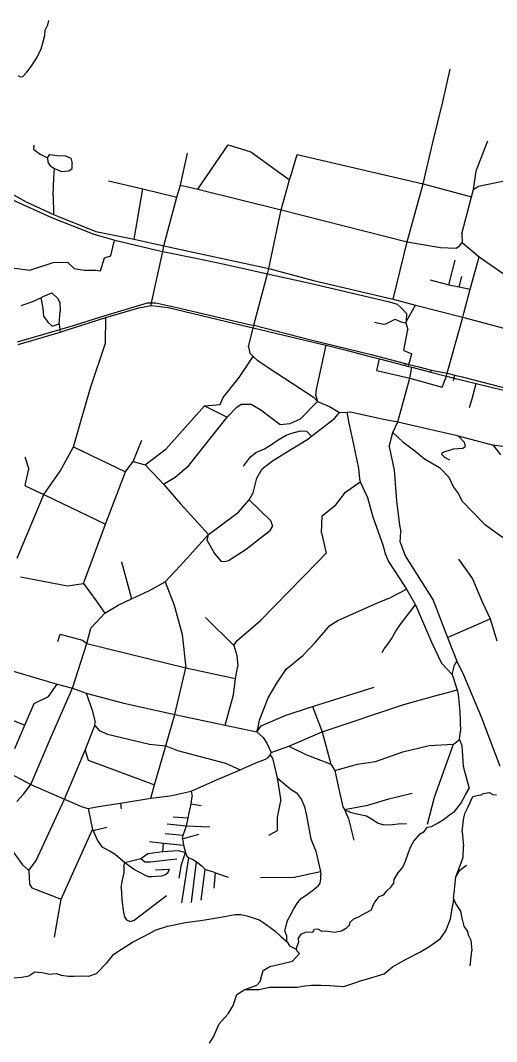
# Model space of a CAD drawing. Header units: inches. Extents: x 692543 to 699408, y 6221321 to 6239107.
# Drawn here: x 694676 to 695859, y 6236255 to 6238794 of the extents above; entities that cross this region are included whole.
import ezdxf

# ---------------------------------------------------------------- set-up
doc = ezdxf.new("R2010")
doc.units = ezdxf.units.IN
doc.header["$MEASUREMENT"] = 0

msp = doc.modelspace()

# ---------------------------------------------------------------- linework, layer by layer
for points in [[(694738.2, 6238769.7), (694744.4, 6238783.3)], [(694744.4, 6238783.3), (694747.1, 6238794)], [(694733, 6238741.1), (694737.1, 6238756.2)], [(694737.1, 6238756.2), (694738.2, 6238769.7)], [(694727.7, 6238723.4), (694733, 6238741.1)], [(694703.4, 6238679.2), (694718.3, 6238702.7)], [(694718.3, 6238702.7), (694727.7, 6238723.4)], [(694692.5, 6238665), (694703.4, 6238679.2)], [(694670.8, 6238657), (694676.4, 6238653.6)], [(694676.4, 6238653.6), (694682, 6238654.7)], [(694682, 6238654.7), (694692.5, 6238665)], [(695726, 6238591.7), (695743.8, 6238672.5)], [(695701, 6238490.3), (695726, 6238591.7)], [(694709.6, 6238473.5), (694710.3, 6238483.7)], [(694709.6, 6238473.5), (694725.2, 6238461.8)], [(695117.1, 6238374.5), (695192.5, 6238484.5)], [(695192.5, 6238484.5), (695248.4, 6238467.4)], [(695677, 6238387.6), (695701, 6238490.3)], [(695808.8, 6238420), (695837.7, 6238494.4)], [(694725.2, 6238461.8), (694744, 6238452.8)], [(694744, 6238452.8), (694749.2, 6238460.8)], [(694744, 6238452.8), (694744.5, 6238441.2)], [(694749.2, 6238460.8), (694767.3, 6238458.4)], [(694767.3, 6238458.4), (694788.1, 6238457.5)], [(694788.1, 6238457.5), (694801.5, 6238451.2)], [(694801.5, 6238451.2), (694805.3, 6238438.1)], [(695074.1, 6238384.5), (695091.7, 6238463.7)], [(695248.4, 6238467.4), (695345.1, 6238397.3)], [(695348.8, 6238410.5), (695364.2, 6238460.9)], [(695364.2, 6238460.9), (695677, 6238387.6)], [(694744.5, 6238441.2), (694749.9, 6238432.1)], [(694749.9, 6238432.1), (694761.4, 6238426.1)], [(694759.2, 6238402.6), (694761.4, 6238426.1)], [(694761.4, 6238426.1), (694778.7, 6238418.7)], [(694796.4, 6238419.8), (694804.5, 6238426)], [(694804.5, 6238426), (694805.3, 6238438.1)], [(694569.1, 6238410.1), (694690.5, 6238342.6)], [(694757.5, 6238358.7), (694759.2, 6238402.6)], [(694778.7, 6238418.7), (694796.4, 6238419.8)], [(695324.2, 6238322.8), (695345.1, 6238397.3)], [(695345.1, 6238397.3), (695348.8, 6238410.5)], [(695802.3, 6238373.5), (695808.8, 6238420)], [(695814.3, 6238381.9), (695882.1, 6238396.2)], [(694894.8, 6238395.2), (694980.7, 6238375.2)], [(694958.6, 6238250), (694980.7, 6238375.2)], [(694980.7, 6238375.2), (695065.1, 6238354.3)], [(695065.1, 6238354.3), (695074.1, 6238384.5)], [(695074.1, 6238384.5), (695117.1, 6238374.5)], [(695117.1, 6238374.5), (695324.2, 6238322.8)], [(695637, 6238243.6), (695677, 6238387.6)], [(695677, 6238387.6), (695796.8, 6238355.6)], [(695796.8, 6238355.6), (695802.3, 6238373.5)], [(695802.3, 6238373.5), (695814.3, 6238381.9)], [(694654.9, 6238349.2), (694753.3, 6238303.8)], [(694757.5, 6238358.7), (694758.8, 6238311.9)], [(695032.7, 6238233.3), (695065.1, 6238354.3)], [(695773.3, 6238263.7), (695796.8, 6238355.6)], [(694690.5, 6238342.6), (694758.8, 6238311.9)], [(695293.4, 6238176.9), (695324.2, 6238322.8)], [(695324.2, 6238322.8), (695637, 6238243.6)], [(694753.3, 6238303.8), (694858.9, 6238262.4)], [(694758.8, 6238311.9), (694771.1, 6238306.3)], [(694771.1, 6238306.3), (694863.8, 6238269.4)], [(694863.8, 6238269.4), (694958.6, 6238250)], [(694858.9, 6238262.4), (694910.8, 6238247.6)], [(694908.8, 6238240.9), (694910.8, 6238247.6)], [(694910.8, 6238247.6), (695015.2, 6238222.6)], [(694958.6, 6238250), (695032.7, 6238233.3)], [(695602.7, 6238101), (695637, 6238243.6)], [(695637, 6238243.6), (695719.9, 6238229.5)], [(695773.3, 6238263.7), (695773.8, 6238242)], [(694901.1, 6238209), (694908.8, 6238240.9)], [(695002.2, 6238091.7), (695029.8, 6238219.7)], [(695015.2, 6238222.6), (695029.8, 6238219.7)], [(695029.8, 6238219.7), (695032.7, 6238233.3)], [(695029.8, 6238219.7), (695116.3, 6238202.4)], [(695032.7, 6238233.3), (695293.4, 6238176.9)], [(695719.9, 6238229.5), (695759.3, 6238227.5)], [(695759.3, 6238227.5), (695767.2, 6238234)], [(695767.2, 6238234), (695773.8, 6238242)], [(695773.8, 6238242), (695816, 6238205.9)], [(694757.7, 6238191.8), (694793.2, 6238193)], [(694793.2, 6238193), (694809.6, 6238177.3)], [(694874.9, 6238171.5), (694885.6, 6238204.1)], [(694885.6, 6238204.1), (694901.1, 6238209)], [(695116.3, 6238202.4), (695179.6, 6238188.9)], [(695740.7, 6238136.9), (695756.7, 6238198)], [(695794, 6238125.5), (695816, 6238205.9)], [(695816, 6238205.9), (695903.3, 6238145.6)], [(694643.9, 6238180.4), (694700, 6238173.5)], [(694700, 6238173.5), (694757.7, 6238191.8)], [(694809.6, 6238177.3), (694834.6, 6238173.1)], [(694834.6, 6238173.1), (694862.9, 6238173.3)], [(694862.9, 6238173.3), (694874.9, 6238171.5)], [(695179.6, 6238188.9), (695290, 6238164.2)], [(695290, 6238164.2), (695293.4, 6238176.9)], [(695293.4, 6238176.9), (695404.2, 6238147.8)], [(695256.3, 6238036.2), (695290, 6238164.2)], [(695290, 6238164.2), (695391.7, 6238141.8)], [(695391.7, 6238141.8), (695593.2, 6238094.1)], [(695404.2, 6238147.8), (695602.7, 6238101)], [(695694.7, 6238148.8), (695740.7, 6238136.9)], [(695766.1, 6238131.5), (695772.6, 6238157.5)], [(694734.5, 6238108.3), (694754, 6238116.8)], [(694754, 6238116.8), (694768.4, 6238103.9)], [(695740.7, 6238136.9), (695766.1, 6238131.5)], [(695766.1, 6238131.5), (695794, 6238125.5)], [(695777.8, 6238066), (695794, 6238125.5)], [(694677.9, 6238085.1), (694706.8, 6238095.3)], [(694706.8, 6238095.3), (694727, 6238104.2)], [(694727, 6238104.2), (694734.5, 6238108.3)], [(694727, 6238104.2), (694731.9, 6238078.4)], [(694768.4, 6238103.9), (694774.4, 6238093)], [(694774.4, 6238093), (694775.1, 6238071.5)], [(694876.3, 6238056.9), (694992.2, 6238091.6)], [(694992.2, 6238091.6), (695002.2, 6238091.7)], [(695000.9, 6238085.4), (695002.2, 6238091.7)], [(695002.2, 6238091.7), (695012.7, 6238091.8)], [(695012.7, 6238091.8), (695072.3, 6238078.9)], [(695593.2, 6238094.1), (695612.5, 6238088.9)], [(695602.7, 6238101), (695657.9, 6238086)], [(694731.9, 6238078.4), (694734, 6238058.7)], [(694772.9, 6238039.6), (694775.1, 6238071.5)], [(694888.7, 6238055.1), (694970.3, 6238079.3)], [(694970.3, 6238079.3), (695000.9, 6238085.4)], [(695000.9, 6238085.4), (695043.4, 6238080.3)], [(695043.4, 6238080.3), (695247.5, 6238031.4)], [(695072.3, 6238078.9), (695245, 6238038.2)], [(695612.5, 6238088.9), (695621.9, 6238079.1)], [(695621.9, 6238079.1), (695636.1, 6238064.2)], [(695635.9, 6238046.1), (695657.9, 6238086)], [(695657.9, 6238086), (695775.1, 6238056)], [(695775.1, 6238056), (695777.8, 6238066)], [(694734, 6238058.7), (694744.1, 6238043.5)], [(694744.1, 6238043.5), (694755.3, 6238033.6)], [(694792.6, 6238024.5), (694888.7, 6238055.1)], [(694808.6, 6238035.9), (694876.3, 6238056.9)], [(694887.9, 6237991.3), (694888.7, 6238055.1)], [(695556.3, 6238043.5), (695578.9, 6238038.8)], [(695583.8, 6238039.9), (695607.6, 6238051.2)], [(695607.6, 6238051.2), (695621.4, 6238044.7)], [(695621.4, 6238044.7), (695633.5, 6238042.3)], [(695633.5, 6238042.3), (695635.9, 6238046.1)], [(695633.5, 6238042.3), (695638.6, 6238025.3)], [(695635.9, 6238046.1), (695636.1, 6238064.2)], [(695736.3, 6237916.7), (695775.1, 6238056)], [(695775.1, 6238056), (695780.9, 6238054.4)], [(695780.9, 6238054.4), (695982.3, 6238000.6)], [(694669.2, 6237995), (694774.3, 6238025.9)], [(694670.4, 6237987.9), (694775, 6238019.3)], [(694755.3, 6238033.6), (694772.9, 6238039.6)], [(694772.9, 6238039.6), (694774.3, 6238025.9)], [(694774.3, 6238025.9), (694808.6, 6238035.9)], [(694774.3, 6238025.9), (694775, 6238019.3)], [(694775, 6238019.3), (694792.6, 6238024.5)], [(695242.8, 6237982.2), (695254.4, 6238029.9)], [(695245, 6238038.2), (695256.3, 6238036.2)], [(695247.5, 6238031.4), (695254.4, 6238029.9)], [(695254.4, 6238029.9), (695256.3, 6238036.2)], [(695254.4, 6238029.9), (695417.4, 6237990.9)], [(695256.3, 6238036.2), (695400.9, 6237999)], [(695578.9, 6238038.8), (695583.8, 6238039.9)], [(695629.1, 6237973.2), (695638.6, 6238025.3)], [(694850.7, 6237880.8), (694887.9, 6237991.3)], [(695400.9, 6237999), (695547.4, 6237963.2)], [(695417.4, 6237990.9), (695436, 6237986.5)], [(695242.8, 6237982.2), (695246.3, 6237966.9)], [(695246.3, 6237966.9), (695254.2, 6237958.5)], [(695411.9, 6237876.7), (695436, 6237986.5)], [(695436, 6237986.5), (695488.7, 6237973.1)], [(695488.7, 6237973.1), (695535.7, 6237960.9)], [(695629.1, 6237973.2), (695649.1, 6237965.1)], [(695641.7, 6237938.7), (695649.1, 6237965.1)], [(695219.6, 6237906.1), (695254.2, 6237958.5)], [(695254.2, 6237958.5), (695264.6, 6237949.3)], [(695264.6, 6237949.3), (695311.2, 6237918.7)], [(695535.7, 6237960.9), (695568.6, 6237952.5)], [(695547.4, 6237963.2), (695633.4, 6237940.8)], [(695561.5, 6237923.7), (695568.6, 6237952.5)], [(695568.6, 6237952.5), (695632.4, 6237936)], [(695632.4, 6237936), (695633.4, 6237940.8)], [(695633.4, 6237940.8), (695641.7, 6237938.7)], [(695640.6, 6237933.9), (695641.7, 6237938.7)], [(695641.7, 6237938.7), (695665.9, 6237932.4)], [(695311.2, 6237918.7), (695370.2, 6237879.6)], [(695561.5, 6237923.7), (695644, 6237904.5)], [(695632.4, 6237936), (695640.6, 6237933.9)], [(695640.6, 6237933.9), (695649.1, 6237931.7)], [(695644, 6237904.5), (695649.1, 6237931.7)], [(695649.1, 6237931.7), (695695.9, 6237919.4)], [(695665.9, 6237932.4), (695697.6, 6237924.6)], [(695695.9, 6237919.4), (695697.6, 6237924.6)], [(695695.9, 6237919.4), (695734.5, 6237909.5)], [(695697.6, 6237924.6), (695736.3, 6237916.7)], [(695734.5, 6237909.5), (695735.5, 6237914.3)], [(695735.5, 6237914.3), (695736.3, 6237916.7)], [(695736.3, 6237916.7), (695756, 6237912.2)], [(695180.2, 6237856.4), (695219.6, 6237906.1)], [(695613.8, 6237796), (695644, 6237904.5)], [(695644, 6237904.5), (695724.5, 6237882.1)], [(695724.5, 6237882.1), (695734.5, 6237909.5)], [(695734.5, 6237909.5), (695754.2, 6237905)], [(695752.5, 6237898.4), (695754.2, 6237905)], [(695754.2, 6237905), (695756, 6237912.2)], [(695754.2, 6237905), (695808.3, 6237891.7)], [(695756, 6237912.2), (695774, 6237908)], [(695774, 6237908), (695895.2, 6237876.3)], [(695798, 6237851.1), (695808.3, 6237891.7)], [(695808.3, 6237891.7), (695944.1, 6237858.4)], [(694808.5, 6237734.1), (694850.7, 6237880.8)], [(695370.2, 6237879.6), (695404.3, 6237857.4)], [(695410.5, 6237861.6), (695411.9, 6237876.7)], [(695134, 6237836), (695172.8, 6237838.8)], [(695172.8, 6237838.8), (695180.2, 6237856.4)], [(695214.3, 6237832.7), (695224.7, 6237839.8)], [(695224.7, 6237839.8), (695249.7, 6237840.3)], [(695249.7, 6237840.3), (695273.7, 6237826.2)], [(695372.4, 6237803.6), (695414.8, 6237846.5)], [(695404.3, 6237857.4), (695414.8, 6237846.5)], [(695410.5, 6237861.6), (695414.8, 6237846.5)], [(695414.8, 6237846.5), (695444.6, 6237833.9)], [(695792.2, 6237831.5), (695798, 6237851.1)], [(695038.7, 6237728.5), (695134, 6237836)], [(695134, 6237836), (695190.3, 6237807.5)], [(695190.3, 6237807.5), (695214.3, 6237832.7)], [(695273.7, 6237826.2), (695321.5, 6237789)], [(695444.6, 6237833.9), (695469, 6237819.4)], [(695456.7, 6237804.3), (695469, 6237819.4)], [(695469, 6237819.4), (695487.1, 6237819.7)], [(695487.1, 6237819.7), (695494.5, 6237820.5)], [(695487.1, 6237819.7), (695492.2, 6237792.9)], [(695494.5, 6237820.5), (695499.9, 6237820.4)], [(695499.9, 6237820.4), (695582.9, 6237801.6)], [(695094.8, 6237687.3), (695190.3, 6237807.5)], [(695321.5, 6237789), (695346.3, 6237791.6)], [(695346.3, 6237791.6), (695372.4, 6237803.6)], [(695424.6, 6237779.1), (695456.7, 6237804.3)], [(695492.2, 6237792.9), (695504.2, 6237739.3)], [(695582.9, 6237801.6), (695613.8, 6237796)], [(695601.4, 6237769.3), (695613.8, 6237796)], [(695613.8, 6237796), (695757.7, 6237763.2)], [(695317, 6237751.2), (695336.7, 6237762.6)], [(695336.7, 6237762.6), (695350.6, 6237768.2)], [(695350.6, 6237768.2), (695371.8, 6237773.9)], [(695371.8, 6237773.9), (695386.9, 6237772.7)], [(695386.9, 6237772.7), (695399.9, 6237760.2)], [(695399.9, 6237760.2), (695424.6, 6237779.1)], [(695592.7, 6237734.7), (695601.4, 6237769.3)], [(695601.4, 6237769.3), (695626.6, 6237746.5)], [(695757.7, 6237763.2), (695763.8, 6237761.6)], [(695763.8, 6237761.6), (695848.1, 6237739.2)], [(695763.8, 6237761.6), (695778.5, 6237745.6)], [(694956.1, 6237697.2), (694977.7, 6237750.7)], [(695283.1, 6237729), (695297.6, 6237738.1)], [(695297.6, 6237738.1), (695317, 6237751.2)], [(695348.4, 6237727.4), (695390.1, 6237753.2)], [(695390.1, 6237753.2), (695399.9, 6237760.2)], [(695504.2, 6237739.3), (695516.2, 6237680.3)], [(695626.6, 6237746.5), (695656.3, 6237724)], [(695778.5, 6237745.6), (695781.6, 6237735.1)], [(695848.1, 6237739.2), (695849.8, 6237738.9)], [(695849.8, 6237738.9), (695918.2, 6237729.7)], [(695849.8, 6237738.9), (695869, 6237714.3)], [(694775.3, 6237673.7), (694808.5, 6237734.1)], [(694808.5, 6237734.1), (694937.8, 6237671.9)], [(694986.3, 6237689.2), (695038.7, 6237728.5)], [(695247.8, 6237708.7), (695261, 6237719.4)], [(695261, 6237719.4), (695283.1, 6237729)], [(695302.2, 6237699.3), (695348.4, 6237727.4)], [(695592.7, 6237734.7), (695605.1, 6237675.6)], [(695656.3, 6237724), (695680.2, 6237704.4)], [(695723, 6237714.4), (695724, 6237718.6)], [(695723, 6237714.4), (695729.6, 6237707.9)], [(695724, 6237718.6), (695731, 6237721.9)], [(695731, 6237721.9), (695742.8, 6237725.3)], [(695742.8, 6237725.3), (695752.3, 6237728.6)], [(695752.3, 6237728.6), (695763.3, 6237729.4)], [(695763.3, 6237729.4), (695775.5, 6237730.3)], [(695775.5, 6237730.3), (695781.6, 6237735.1)], [(694687.3, 6237708.6), (694697.6, 6237678.6)], [(694937.8, 6237671.9), (694956.1, 6237697.2)], [(694956.1, 6237697.2), (694986.3, 6237689.2)], [(694986.3, 6237689.2), (695020.9, 6237652.7)], [(695060.9, 6237658.4), (695094.8, 6237687.3)], [(695230.5, 6237686.2), (695247.8, 6237708.7)], [(695277.1, 6237679.3), (695302.2, 6237699.3)], [(695680.2, 6237704.4), (695717.6, 6237682.2)], [(695729.6, 6237707.9), (695742.6, 6237701.2)], [(694690.1, 6237646), (694697.6, 6237678.6)], [(694734.5, 6237615.1), (694775.3, 6237673.7)], [(694887.8, 6237541.7), (694937.8, 6237671.9)], [(695263.7, 6237655.8), (695277.1, 6237679.3)], [(695516.2, 6237680.3), (695519, 6237654.6)], [(695605.1, 6237675.6), (695610.3, 6237599.9)], [(695717.6, 6237682.2), (695740.7, 6237658.4)], [(694687.9, 6237636.5), (694690.1, 6237646)], [(694687.9, 6237636.5), (694734.5, 6237615.1)], [(695020.9, 6237652.7), (695031.5, 6237641.1)], [(695031.5, 6237641.1), (695060.9, 6237658.4)], [(695031.5, 6237641.1), (695074.2, 6237592.3)], [(695254.5, 6237619.8), (695263.7, 6237655.8)], [(695483.8, 6237621.4), (695520.1, 6237646.9)], [(695519, 6237654.6), (695520.1, 6237646.9)], [(695520.1, 6237646.9), (695538.7, 6237607.7)], [(695740.7, 6237658.4), (695752.2, 6237633.9)], [(694668.1, 6237457.1), (694734.5, 6237615.1)], [(694734.5, 6237615.1), (694887.8, 6237541.7)], [(695244.3, 6237602.1), (695254.5, 6237619.8)], [(695459.9, 6237589.5), (695483.8, 6237621.4)], [(695752.2, 6237633.9), (695765.1, 6237616.7)], [(695765.1, 6237616.7), (695773.3, 6237599.5)], [(695074.2, 6237592.3), (695143.2, 6237516)], [(695218.4, 6237571.4), (695244.3, 6237602.1)], [(695244.3, 6237602.1), (695298.6, 6237549.7)], [(695426.1, 6237562.7), (695459.9, 6237589.5)], [(695538.7, 6237607.7), (695552.2, 6237559.6)], [(695610.3, 6237599.9), (695618.4, 6237539.1)], [(695773.3, 6237599.5), (695829, 6237542)], [(695165.6, 6237532.1), (695218.4, 6237571.4)], [(695424.5, 6237520), (695426.1, 6237562.7)], [(695552.2, 6237559.6), (695577.4, 6237488)], [(694833.2, 6237394.4), (694887.8, 6237541.7)], [(695297, 6237526.1), (695302.4, 6237535.4)], [(695298.6, 6237549.7), (695302.4, 6237535.4)], [(695618.4, 6237539.1), (695621.5, 6237522.8)], [(695829, 6237542), (695879.1, 6237505.7)], [(695072.9, 6237437.7), (695143.2, 6237516)], [(695140.6, 6237500.7), (695143.2, 6237516)], [(695143.2, 6237516), (695165.6, 6237532.1)], [(695272, 6237506.7), (695297, 6237526.1)], [(695424.5, 6237520), (695436.1, 6237469.3)], [(695619.8, 6237496.8), (695621.5, 6237522.8)], [(695140.6, 6237500.7), (695147, 6237489.7)], [(695147, 6237489.7), (695158.8, 6237468.4)], [(695236.9, 6237479.1), (695272, 6237506.7)], [(695577.4, 6237488), (695582, 6237470.3)], [(695619.8, 6237496.8), (695632.5, 6237462.7)], [(695158.8, 6237468.4), (695174, 6237449.9)], [(695193.2, 6237451.5), (695236.9, 6237479.1)], [(695414.1, 6237446.8), (695436.1, 6237469.3)], [(695582, 6237470.3), (695590.5, 6237449)], [(695632.5, 6237462.7), (695701.9, 6237352.8)], [(694927.8, 6237448.1), (694952.7, 6237355.9)], [(695036.1, 6237397.9), (695072.9, 6237437.7)], [(695174, 6237449.9), (695183.3, 6237448.7)], [(695183.3, 6237448.7), (695193.2, 6237451.5)], [(695272.2, 6237301.2), (695414.1, 6237446.8)], [(695590.5, 6237449), (695629.9, 6237389.4)], [(695764.6, 6237454.2), (695799.1, 6237405.6)], [(694676.4, 6237410.8), (694792.9, 6237388.4)], [(695799.1, 6237405.6), (695824.4, 6237346.9)], [(694792.9, 6237388.4), (694833.2, 6237394.4)], [(694833.2, 6237394.4), (694864.4, 6237350.8)], [(694995.4, 6237376.1), (695036.1, 6237397.9)], [(695036.1, 6237397.9), (695058.2, 6237340.3)], [(695593.8, 6237358.6), (695635.2, 6237380.2)], [(695629.9, 6237389.4), (695635.2, 6237380.2)], [(695635.2, 6237380.2), (695657.9, 6237340.8)], [(694919.4, 6237340.4), (694952.7, 6237355.9)], [(694952.7, 6237355.9), (694995.4, 6237376.1)], [(695563.8, 6237345.9), (695593.8, 6237358.6)], [(694864.4, 6237350.8), (694886.1, 6237320.2)], [(694886.1, 6237320.2), (694919.4, 6237340.4)], [(695058.2, 6237340.3), (695078.4, 6237267.2)], [(695464.9, 6237301.9), (695563.8, 6237345.9)], [(695640.6, 6237318.6), (695657.9, 6237340.8)], [(695657.9, 6237340.8), (695697.5, 6237247.9)], [(695701.9, 6237352.8), (695737.5, 6237259.8)], [(695824.4, 6237346.9), (695843, 6237305.9)], [(694851.6, 6237282.7), (694886.1, 6237320.2)], [(695136.1, 6237309.2), (695206.3, 6237239.6)], [(695621.8, 6237293.8), (695640.6, 6237318.6)], [(695737.5, 6237259.8), (695843, 6237305.9)], [(695843, 6237305.9), (695859.8, 6237251.2)], [(694841, 6237245.2), (694851.6, 6237282.7)], [(695215.2, 6237252.4), (695272.2, 6237301.2)], [(695409.5, 6237248.4), (695444.8, 6237289.3)], [(695444.8, 6237289.3), (695464.9, 6237301.9)], [(695608.9, 6237275.9), (695621.8, 6237293.8)], [(694768.9, 6237250), (694774.8, 6237268.2)], [(694774.8, 6237268.2), (694830.6, 6237253.4)], [(694830.6, 6237253.4), (694841, 6237245.2)], [(695078.4, 6237267.2), (695087.6, 6237184.4)], [(695589.1, 6237243.4), (695598.5, 6237256.2)], [(695598.5, 6237256.2), (695608.9, 6237275.9)], [(695737.5, 6237259.8), (695760.2, 6237200.7)], [(694805.7, 6237133.8), (694841, 6237245.2)], [(694841, 6237245.2), (695087.6, 6237184.4)], [(695206.3, 6237239.6), (695215.2, 6237252.4)], [(695206.3, 6237239.6), (695214.1, 6237215.1)], [(695378.2, 6237215.1), (695409.5, 6237248.4)], [(695574.7, 6237222.8), (695580.3, 6237231.7)], [(695580.3, 6237231.7), (695589.1, 6237243.4)], [(695697.5, 6237247.9), (695722.1, 6237195.9)], [(695214.1, 6237215.1), (695216.8, 6237188.4)], [(695336.9, 6237181.3), (695378.2, 6237215.1)], [(694624.6, 6237186), (694768, 6237143.7)], [(695060.2, 6237068.5), (695087.6, 6237184.4)], [(695087.6, 6237184.4), (695210.5, 6237157.6)], [(695210.5, 6237157.6), (695216.8, 6237188.4)], [(695313.5, 6237146), (695336.9, 6237181.3)], [(695722.1, 6237195.9), (695748.7, 6237167.8)], [(695748.7, 6237167.8), (695752, 6237181.3)], [(695752, 6237181.3), (695754.2, 6237189.8)], [(695754.2, 6237189.8), (695760.2, 6237200.7)], [(695760.2, 6237200.7), (695776.8, 6237167.4)], [(695206, 6237117.1), (695210.5, 6237157.6)], [(695748.7, 6237167.8), (695761.8, 6237129.5)], [(695776.8, 6237167.4), (695821.2, 6237062.6)], [(694746.3, 6237113.3), (694768, 6237143.7)], [(694753, 6237012.7), (694805.7, 6237133.8)], [(694768, 6237143.7), (694805.7, 6237133.8)], [(694805.7, 6237133.8), (694839.7, 6237121.6)], [(695292.1, 6237109.7), (695313.5, 6237146)], [(695402.1, 6237088.5), (695555.5, 6237136.2)], [(695706.3, 6237114.7), (695753.3, 6237126.9)], [(695753.3, 6237126.9), (695761.8, 6237129.5)], [(695761.8, 6237129.5), (695764.1, 6237118.3)], [(694710.4, 6237096), (694746.3, 6237113.3)], [(694839.7, 6237121.6), (694929.8, 6237097.5)], [(694839.7, 6237121.6), (694854.1, 6237081.4)], [(695185.1, 6237041.5), (695206, 6237117.1)], [(695270.7, 6237054.6), (695292.1, 6237109.7)], [(695628.9, 6237092.9), (695706.3, 6237114.7)], [(695764.1, 6237118.3), (695767.7, 6237075.4)], [(694574.9, 6237087.7), (694687.3, 6237041.6)], [(694687.3, 6237041.6), (694710.4, 6237096)], [(694854.1, 6237081.4), (694862.1, 6237049.7)], [(694929.8, 6237097.5), (695060.2, 6237068.5)], [(695333.9, 6237065.9), (695402.1, 6237088.5)], [(695402.1, 6237088.5), (695425.8, 6237025.3)], [(695425.8, 6237025.3), (695628.9, 6237092.9)], [(695037.7, 6236990.3), (695060.2, 6237068.5)], [(695060.2, 6237068.5), (695185.1, 6237041.5)], [(695266.8, 6237036.9), (695270.7, 6237054.6)], [(695274.3, 6237040), (695333.9, 6237065.9)], [(695767.7, 6237075.4), (695769.9, 6237027.1)], [(695821.2, 6237062.6), (695867.8, 6236940)], [(694662.2, 6236983.7), (694687.3, 6237041.6)], [(694837.2, 6236979.4), (694861.3, 6237041.2)], [(694861.3, 6237041.2), (694862.1, 6237049.7)], [(694861.3, 6237041.2), (694872.2, 6237028.7)], [(694872.2, 6237028.7), (694892.6, 6237019.6)], [(695185.1, 6237041.5), (695236.4, 6237031)], [(695236.4, 6237031), (695263.3, 6237025.3)], [(695263.3, 6237025.3), (695274.3, 6237040)], [(695263.3, 6237025.3), (695266.8, 6237036.9)], [(695263.3, 6237025.3), (695279.6, 6237011.3)], [(695343.4, 6236989.5), (695425.8, 6237025.3)], [(695425.8, 6237025.3), (695447.9, 6236945.2)], [(695767.1, 6237005.9), (695769.9, 6237027.1)], [(694702.6, 6236894.1), (694753, 6237012.7)], [(694892.6, 6237019.6), (694997.3, 6236994.9)], [(695279.6, 6237011.3), (695288.7, 6236997)], [(695752.3, 6236994.5), (695767.1, 6237005.9)], [(695767.1, 6237005.9), (695772.9, 6236991.5)], [(694786.2, 6236858.3), (694837.2, 6236979.4)], [(694837.2, 6236979.4), (694844.5, 6236954.8)], [(694997.3, 6236994.9), (695037.7, 6236990.3)], [(695009.6, 6236893.3), (695037.7, 6236990.3)], [(695037.7, 6236990.3), (695066.4, 6236978.7)], [(695066.4, 6236978.7), (695185.7, 6236947.7)], [(695288.7, 6236997), (695298.9, 6236973.7)], [(695298.9, 6236973.7), (695343.4, 6236989.5)], [(695343.4, 6236989.5), (695385.7, 6236969.2)], [(695558.9, 6236951.5), (695626, 6236975.2)], [(695626, 6236975.2), (695692.1, 6236991)], [(695692.1, 6236991), (695752.3, 6236994.5)], [(695705.2, 6236862.6), (695752.3, 6236994.5)], [(695772.9, 6236991.5), (695775.9, 6236939.9)], [(694844.5, 6236954.8), (695009.6, 6236893.3)], [(695261.5, 6236948.3), (695285.5, 6236957.6)], [(695285.5, 6236957.6), (695291.1, 6236961)], [(695291.1, 6236961), (695297, 6236967.5)], [(695297, 6236967.5), (695298.9, 6236973.7)], [(695297, 6236967.5), (695302.3, 6236959.7)], [(695302.3, 6236959.7), (695314.6, 6236911)], [(695385.7, 6236969.2), (695447.9, 6236945.2)], [(695513.7, 6236945.3), (695558.9, 6236951.5)], [(694636.7, 6236929.2), (694702.6, 6236894.1)], [(695161.9, 6236905), (695222.1, 6236930.9)], [(695185.7, 6236947.7), (695222.1, 6236930.9)], [(695222.1, 6236930.9), (695261.5, 6236948.3)], [(695447.9, 6236945.2), (695457.7, 6236928.9)], [(695457.7, 6236928.9), (695513.7, 6236945.3)], [(695457.7, 6236928.9), (695465.6, 6236890.5)], [(695775.9, 6236939.9), (695790.8, 6236884.6)], [(695100.6, 6236878), (695161.9, 6236905)], [(695314.6, 6236911), (695349, 6236882.2)], [(695314.6, 6236911), (695323.3, 6236853.7)], [(694684.4, 6236870.5), (694702.6, 6236894.1)], [(694702.6, 6236894.1), (694786.2, 6236858.3)], [(695000.7, 6236860.1), (695009.6, 6236893.3)], [(695048.5, 6236866.5), (695100.6, 6236878)], [(695100.6, 6236878), (695102.9, 6236864.5)], [(695349, 6236882.2), (695362, 6236873.5)], [(695362, 6236873.5), (695374.6, 6236857.3)], [(695465.6, 6236890.5), (695477.2, 6236838.9)], [(695591.4, 6236858.5), (695649.2, 6236872.5)], [(695782.8, 6236870.4), (695790.8, 6236884.6)], [(695826.5, 6236872.3), (695840.7, 6236874.3)], [(695840.7, 6236874.3), (695849.7, 6236869.1)], [(694667.5, 6236852), (694684.4, 6236870.5)], [(694715.7, 6236705.7), (694786.2, 6236858.3)], [(694786.2, 6236858.3), (694829.7, 6236838.7)], [(694870.2, 6236839.8), (694925.3, 6236848)], [(694925.3, 6236848), (695000.7, 6236860.1)], [(694925.3, 6236848), (694925.6, 6236839.7)], [(695000.7, 6236860.1), (695048.5, 6236866.5)], [(695100.7, 6236845.9), (695102.9, 6236864.5)], [(695315.4, 6236812.6), (695323.3, 6236853.7)], [(695374.6, 6236857.3), (695382.4, 6236839.1)], [(695539.4, 6236843), (695591.4, 6236858.5)], [(695687.7, 6236796), (695705.2, 6236862.6)], [(695770.9, 6236846.9), (695777.1, 6236859.5)], [(695777.1, 6236859.5), (695782.8, 6236870.4)], [(695788.8, 6236839), (695800.7, 6236864.8)], [(695800.7, 6236864.8), (695810.9, 6236867.1)], [(695810.9, 6236867.1), (695821.4, 6236868.6)], [(695821.4, 6236868.6), (695826.5, 6236872.3)], [(695849.7, 6236869.1), (695859.3, 6236868.5)], [(694829.7, 6236838.7), (694844.4, 6236835.1)], [(694844.4, 6236835.1), (694870.2, 6236839.8)], [(694844.4, 6236835.1), (694855.7, 6236782.7)], [(694925.6, 6236839.7), (694926.8, 6236834)], [(695093.5, 6236811.5), (695100.7, 6236845.9)], [(695100.7, 6236845.9), (695125.6, 6236842.1)], [(695382.4, 6236839.1), (695386.3, 6236820.7)], [(695477.2, 6236838.9), (695481.5, 6236832.3)], [(695481.5, 6236832.3), (695539.4, 6236843)], [(695481.5, 6236832.3), (695491.2, 6236809.2)], [(695481.5, 6236832.3), (695495.4, 6236825.8)], [(695495.4, 6236825.8), (695512.4, 6236821.5)], [(695742, 6236818.7), (695754.4, 6236827.4)], [(695754.4, 6236827.4), (695761.1, 6236835.2)], [(695761.1, 6236835.2), (695770.9, 6236846.9)], [(695777, 6236806.4), (695780.5, 6236822.3)], [(695780.5, 6236822.3), (695788.8, 6236839)], [(695041.3, 6236796.4), (695089, 6236791.5)], [(695056.1, 6236814.3), (695093.5, 6236811.5)], [(695089, 6236791.5), (695093.5, 6236811.5)], [(695314.7, 6236779.9), (695315.4, 6236812.6)], [(695386.3, 6236820.7), (695398.1, 6236759.2)], [(695491.2, 6236809.2), (695504.6, 6236755.9)], [(695512.4, 6236821.5), (695536.3, 6236816.5)], [(695536.3, 6236816.5), (695552.7, 6236806.9)], [(695552.7, 6236806.9), (695564.8, 6236798)], [(695564.8, 6236798), (695578.8, 6236793.9)], [(695600.7, 6236795), (695614.9, 6236796.5)], [(695614.9, 6236796.5), (695635.5, 6236797)], [(695697.6, 6236789.6), (695713.8, 6236799.4)], [(695713.8, 6236799.4), (695730.1, 6236809.2)], [(695730.1, 6236809.2), (695742, 6236818.7)], [(695773.8, 6236776.8), (695777, 6236806.4)], [(694777.9, 6236609.2), (694855.7, 6236782.7)], [(694855.7, 6236782.7), (694857.1, 6236779.5)], [(694857.1, 6236779.5), (694863.9, 6236781.6)], [(694857.1, 6236779.5), (694868.5, 6236753.3)], [(694863.9, 6236781.6), (694890.7, 6236788.5)], [(695036.1, 6236772.9), (695080.5, 6236768.5)], [(695079.3, 6236759.3), (695119.3, 6236770.9)], [(695080.5, 6236768.5), (695089, 6236791.5)], [(695089, 6236791.5), (695147.2, 6236788.9)], [(695293.5, 6236768.8), (695314.7, 6236779.9)], [(695578.8, 6236793.9), (695600.7, 6236795)], [(695653.4, 6236753.5), (695669.7, 6236771.3)], [(695669.7, 6236771.3), (695679.1, 6236777.1)], [(695679.1, 6236777.1), (695687.5, 6236788.4)], [(695687.5, 6236788.4), (695697.6, 6236789.6)], [(695773.8, 6236776.8), (695777.1, 6236741.1)], [(694868.5, 6236753.3), (694878.8, 6236739.5)], [(694997.1, 6236752.6), (695031.8, 6236748.2)], [(695029.8, 6236728.2), (695031.8, 6236748.2)], [(695031.8, 6236748.2), (695081.6, 6236743.8)], [(695079.3, 6236759.3), (695080.5, 6236768.5)], [(695079.3, 6236759.3), (695081.6, 6236743.8)], [(695398.1, 6236759.2), (695410.1, 6236728.5)], [(695646.5, 6236740), (695653.4, 6236753.5)], [(694649.2, 6236739.1), (694681.5, 6236694.3)], [(694878.8, 6236739.5), (694899, 6236728.9)], [(694899, 6236728.9), (694911.7, 6236721.1)], [(694911.7, 6236721.1), (694935.6, 6236700.2)], [(694975.5, 6236710.7), (694992.6, 6236723.1)], [(694992.6, 6236723.1), (695029.8, 6236728.2)], [(695029.8, 6236728.2), (695068.2, 6236730.3)], [(695068.2, 6236730.3), (695086.3, 6236725.7)], [(695081.6, 6236743.8), (695086.3, 6236725.7)], [(695082.3, 6236712.9), (695086.3, 6236725.7)], [(695086.3, 6236725.7), (695089.4, 6236716.1)], [(695410.1, 6236728.5), (695421.5, 6236677.7)], [(695633.4, 6236703.4), (695640.8, 6236725.1)], [(695640.8, 6236725.1), (695646.5, 6236740)], [(695776.7, 6236712.5), (695777.1, 6236741.1)], [(694697.3, 6236680.9), (694715.7, 6236705.7)], [(694933.1, 6236689.7), (694935.6, 6236700.2)], [(694935.6, 6236700.2), (694975.5, 6236710.7)], [(694935.6, 6236700.2), (694960.1, 6236683.1)], [(694975.5, 6236710.7), (694985.6, 6236702.2)], [(694985.6, 6236702.2), (694998.8, 6236701.9)], [(694998.8, 6236701.9), (695064.8, 6236709.3)], [(695070.4, 6236661.8), (695076.9, 6236695.3)], [(695076.9, 6236695.3), (695082.3, 6236712.9)], [(695077.1, 6236600.3), (695095.1, 6236712.3)], [(695089.4, 6236716.1), (695095.1, 6236712.3)], [(695095.1, 6236712.3), (695105.8, 6236707.9)], [(695101.4, 6236600.8), (695113.4, 6236702.2)], [(695105.8, 6236707.9), (695113.4, 6236702.2)], [(695113.4, 6236702.2), (695128.1, 6236691.3)], [(695626.4, 6236688.8), (695633.4, 6236703.4)], [(695757.9, 6236664.5), (695776.7, 6236712.5)], [(694681.5, 6236694.3), (694697.3, 6236680.9)], [(694697.3, 6236680.9), (694699.1, 6236646.7)], [(694928.5, 6236648.5), (694933.2, 6236672.4)], [(694933.1, 6236689.7), (694933.2, 6236672.4)], [(694960.1, 6236683.1), (694984.2, 6236669.5)], [(694984.2, 6236669.5), (694994.1, 6236665.6)], [(695011.6, 6236682.3), (695046.9, 6236684.2)], [(695027.6, 6236667.7), (695036.4, 6236670.2)], [(695036.4, 6236670.2), (695043.5, 6236676.1)], [(695043.5, 6236676.1), (695046.9, 6236684.2)], [(695125.8, 6236606.9), (695135.4, 6236683.3)], [(695128.1, 6236691.3), (695135.4, 6236683.3)], [(695135.4, 6236683.3), (695153.2, 6236677.9)], [(695153.2, 6236677.9), (695160.8, 6236674.6)], [(695157.8, 6236636.4), (695160.8, 6236674.6)], [(695160.8, 6236674.6), (695192.8, 6236663.7)], [(695356.4, 6236663.7), (695421.5, 6236677.7)], [(695421.5, 6236677.7), (695422.8, 6236670.9)], [(695422.6, 6236659.8), (695422.8, 6236670.9)], [(695604.6, 6236657.9), (695615.2, 6236674.9)], [(695615.2, 6236674.9), (695626.4, 6236688.8)], [(695757.9, 6236664.5), (695768.4, 6236681.2)], [(695768.4, 6236681.2), (695784.3, 6236693.5)], [(694699.1, 6236646.7), (694704.7, 6236637.7)], [(694926.4, 6236638), (694928.5, 6236648.5)], [(694994.1, 6236665.6), (695002.7, 6236666)], [(695002.7, 6236666), (695027.6, 6236667.7)], [(695272.7, 6236663.5), (695356.4, 6236663.7)], [(695416.8, 6236643.3), (695421.2, 6236649.2)], [(695421.2, 6236649.2), (695422.6, 6236659.8)], [(695597, 6236639), (695604.1, 6236649.3)], [(695604.1, 6236649.3), (695604.6, 6236657.9)], [(695755.3, 6236639.9), (695757.9, 6236664.5)], [(694704.7, 6236637.7), (694777.9, 6236609.2)], [(694926.4, 6236638), (694928.5, 6236607.7)], [(695373.9, 6236610.9), (695389.4, 6236622.1)], [(695389.4, 6236622.1), (695405.2, 6236633.7)], [(695405.2, 6236633.7), (695416.8, 6236643.3)], [(695567.9, 6236616.1), (695579, 6236620.2)], [(695579, 6236620.2), (695585.5, 6236629)], [(695585.5, 6236629), (695597, 6236639)], [(695751.9, 6236610.9), (695755.3, 6236639.9)], [(694761.3, 6236515), (694777.9, 6236609.2)], [(694928.5, 6236607.7), (694932.8, 6236575.9)], [(694958.6, 6236557), (695039.2, 6236618.2)], [(695355.5, 6236585.3), (695364.9, 6236600.5)], [(695364.9, 6236600.5), (695373.9, 6236610.9)], [(695548.2, 6236583), (695553, 6236594.1)], [(695553, 6236594.1), (695556.6, 6236601.9)], [(695556.6, 6236601.9), (695563, 6236609.3)], [(695563, 6236609.3), (695567.9, 6236616.1)], [(695748.3, 6236580.7), (695753, 6236608.3)], [(695751.9, 6236610.9), (695753, 6236608.3)], [(695753, 6236608.3), (695757.8, 6236596.8)], [(695757.8, 6236596.8), (695769.3, 6236579.8)], [(694932.8, 6236575.9), (694934.8, 6236565)], [(695174.5, 6236564.6), (695210.1, 6236571.2)], [(695210.1, 6236571.2), (695224.1, 6236571.2)], [(695224.1, 6236571.2), (695238.9, 6236567.5)], [(695339.5, 6236556.1), (695349.3, 6236573)], [(695349.3, 6236573), (695355.5, 6236585.3)], [(695516.1, 6236565.1), (695534.8, 6236575.4)], [(695534.8, 6236575.4), (695548.2, 6236583)], [(695744.9, 6236560.1), (695748.3, 6236580.7)], [(695769.3, 6236579.8), (695772.8, 6236562.3)], [(694934.8, 6236565), (694940, 6236558.3)], [(694940, 6236558.3), (694948.9, 6236554.1)], [(694948.9, 6236554.1), (694958.6, 6236557)], [(695041.9, 6236542.2), (695086.5, 6236551.6)], [(695086.5, 6236551.6), (695129.5, 6236557.2)], [(695129.5, 6236557.2), (695174.5, 6236564.6)], [(695238.9, 6236567.5), (695257.2, 6236561.7)], [(695257.2, 6236561.7), (695269.7, 6236557.6)], [(695269.7, 6236557.6), (695280.7, 6236550.5)], [(695280.7, 6236550.5), (695308.2, 6236530.5)], [(695333.6, 6236530), (695337.6, 6236546.8)], [(695337.6, 6236546.8), (695339.5, 6236556.1)], [(695486.1, 6236538.1), (695493.5, 6236544.8)], [(695493.5, 6236544.8), (695495.7, 6236551.7)], [(695495.7, 6236551.7), (695504.6, 6236560.3)], [(695504.6, 6236560.3), (695516.1, 6236565.1)], [(695733.3, 6236530.6), (695744.9, 6236560.1)], [(695772.8, 6236562.3), (695778, 6236542.3)], [(695778, 6236542.3), (695787.1, 6236528.9)], [(694982.1, 6236516.6), (695014, 6236533)], [(695014, 6236533), (695041.9, 6236542.2)], [(695308.2, 6236530.5), (695323.2, 6236516.5)], [(695333.6, 6236530), (695337, 6236518.1)], [(695337, 6236518.1), (695337.8, 6236505.8)], [(695366.3, 6236511.4), (695374.7, 6236523.2)], [(695374.7, 6236523.2), (695388.1, 6236527.8)], [(695388.1, 6236527.8), (695402.7, 6236527.3)], [(695402.7, 6236527.3), (695407, 6236535.1)], [(695407, 6236535.1), (695414.4, 6236535.2)], [(695414.4, 6236535.2), (695424.9, 6236529.9)], [(695424.9, 6236529.9), (695433.1, 6236530.3)], [(695433.1, 6236530.3), (695445.7, 6236529.1)], [(695445.7, 6236529.1), (695456.8, 6236527.3)], [(695456.8, 6236527.3), (695474, 6236530.2)], [(695474, 6236530.2), (695486.1, 6236538.1)], [(695720, 6236511.5), (695733.3, 6236530.6)], [(695787.1, 6236528.9), (695788.6, 6236520.4)], [(695788.6, 6236520.4), (695795.6, 6236507.4)], [(694927.6, 6236485.2), (694955.2, 6236502.4)], [(694955.2, 6236502.4), (694982.1, 6236516.6)], [(695323.2, 6236516.5), (695338.8, 6236503)], [(695338.8, 6236503), (695345.2, 6236493.6)], [(695345.2, 6236493.6), (695361.1, 6236485.2)], [(695361.1, 6236485.2), (695367.3, 6236501.4)], [(695366.3, 6236511.4), (695367.3, 6236501.4)], [(695668.9, 6236477.6), (695693.8, 6236492.2)], [(695693.8, 6236492.2), (695720, 6236511.5)], [(695795.6, 6236507.4), (695797.9, 6236480.8)], [(694891.5, 6236451.9), (694908.5, 6236472.7)], [(694908.5, 6236472.7), (694927.6, 6236485.2)], [(695352.1, 6236454.8), (695369.9, 6236474.3)], [(695361.1, 6236485.2), (695363.1, 6236480.7)], [(695363.1, 6236480.7), (695369.9, 6236474.3)], [(695635, 6236460), (695668.9, 6236477.6)], [(695793.7, 6236443.8), (695797.9, 6236480.8)], [(694865.1, 6236424.8), (694891.5, 6236451.9)], [(695279.2, 6236431.9), (695296.1, 6236441.6)], [(695296.1, 6236441.6), (695328.1, 6236449.2)], [(695328.1, 6236449.2), (695352.1, 6236454.8)], [(695579.7, 6236423.5), (695600.6, 6236441.1)], [(695600.6, 6236441.1), (695635, 6236460)], [(694659.1, 6236414.1), (694680, 6236415.4)], [(694680, 6236415.4), (694696.9, 6236418.8)], [(694696.9, 6236418.8), (694712.4, 6236428.8)], [(694712.4, 6236428.8), (694730.5, 6236426.6)], [(694730.5, 6236426.6), (694748.9, 6236423.2)], [(694748.9, 6236423.2), (694764.9, 6236424.2)], [(694764.9, 6236424.2), (694777.4, 6236420.5)], [(694777.4, 6236420.5), (694795.8, 6236417.7)], [(694795.8, 6236417.7), (694810.1, 6236417.6)], [(694810.1, 6236417.6), (694826.1, 6236418.4)], [(694826.1, 6236418.4), (694846.4, 6236417.6)], [(694846.4, 6236417.6), (694865.1, 6236424.8)], [(695272.1, 6236404.6), (695276.1, 6236420.6)], [(695276.1, 6236420.6), (695279.2, 6236431.9)], [(695544.8, 6236412.6), (695579.7, 6236423.5)], [(695233.7, 6236384.5), (695263.8, 6236395.6)], [(695263.8, 6236395.6), (695272.1, 6236404.6)], [(695269.6, 6236384.6), (695295.3, 6236390.1)], [(695295.3, 6236390.1), (695332.7, 6236390.3)], [(695332.7, 6236390.3), (695363.7, 6236390.8)], [(695363.7, 6236390.8), (695382.8, 6236393.5)], [(695382.8, 6236393.5), (695399.5, 6236395.5)], [(695399.5, 6236395.5), (695422.5, 6236395.5)], [(695422.5, 6236395.5), (695445.2, 6236394.5)], [(695445.2, 6236394.5), (695479.7, 6236392.3)], [(695479.7, 6236392.3), (695502.6, 6236399.5)], [(695502.6, 6236399.5), (695523.6, 6236406.8)], [(695523.6, 6236406.8), (695544.8, 6236412.6)], [(695205.1, 6236345), (695214.2, 6236372.1)], [(695214.2, 6236372.1), (695233.7, 6236384.5)], [(695233.7, 6236384.5), (695269.6, 6236384.6)], [(695192.6, 6236324.4), (695205.1, 6236345)], [(695170.1, 6236299.4), (695192.6, 6236324.4)], [(695156.2, 6236267.3), (695170.1, 6236299.4)], [(695145.7, 6236251), (695156.2, 6236267.3)]]:
    msp.add_lwpolyline(points)

doc.saveas('drawing.dxf')
